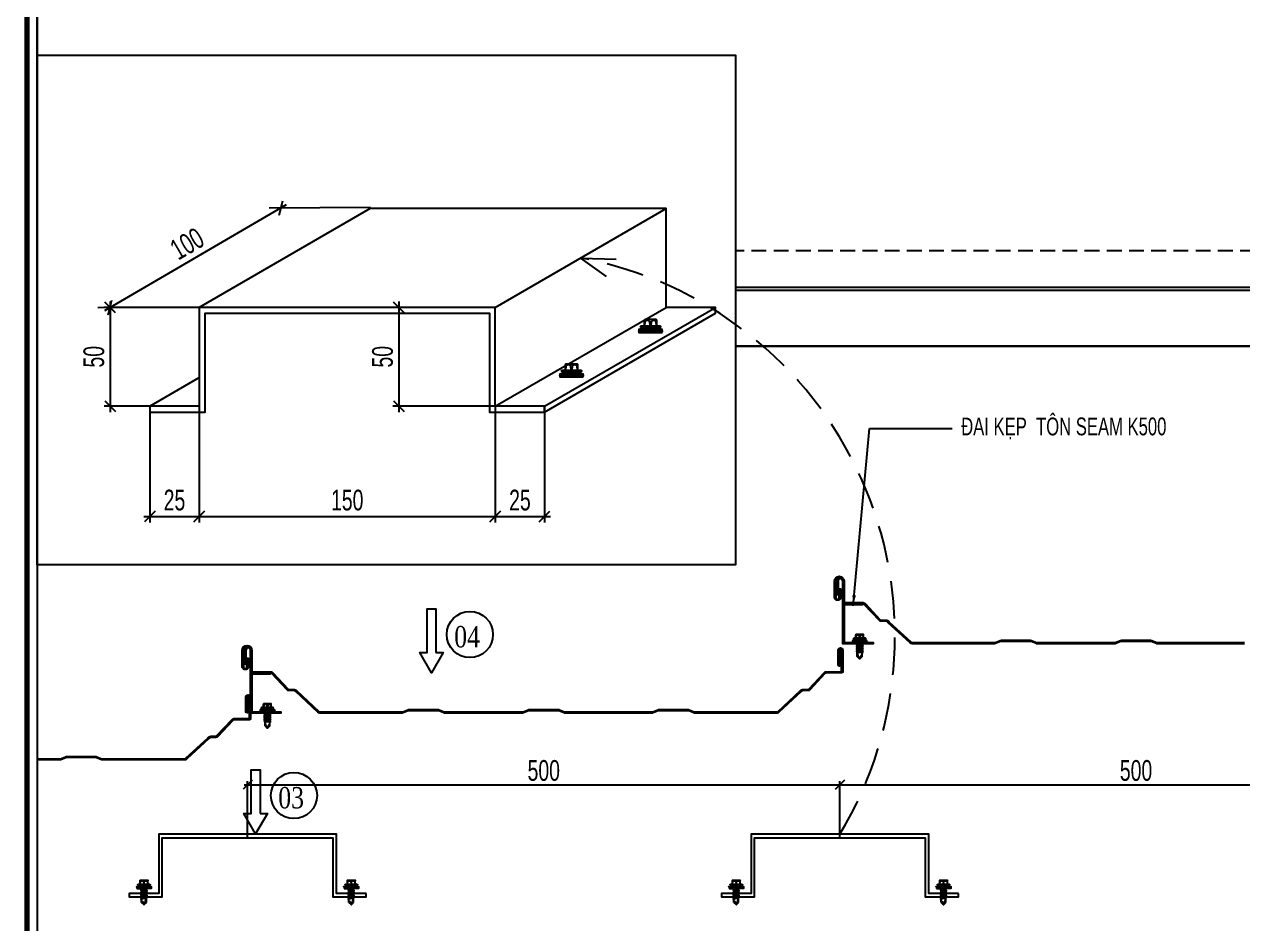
# Model space of a CAD drawing. Header units: inches. Extents: x 315041 to 662841, y -45540 to -35018.
# Drawn here: x 329619.6 to 329825.3, y -35896.7 to -35744.9 of the extents above; entities that cross this region are included whole.
import ezdxf

# ---------------------------------------------------------------- set-up
doc = ezdxf.new("R2010")
doc.units = ezdxf.units.IN
doc.header["$MEASUREMENT"] = 0
doc.linetypes.add('DASHED2', pattern=[9.525, 6.35, -3.175])
doc.linetypes.add('HIDDEN', pattern=[0.375, 0.25, -0.125])
for name, color, linetype in [('3', 3, 'Continuous'), ('7', 7, 'Continuous'), ('BAO KHUNG', 31, 'Continuous'), ('CAUTAO', 7, 'Continuous'), ('FLAT BAR', 1, 'Continuous'), ('STRUCTURE', 1, 'Continuous')]:
    doc.layers.add(name, color=color, linetype=linetype)
doc.styles.add('ST1H', font='vnshxh.shx', dxfattribs={"width": 0.7})
doc.styles.add('vntimeh.shx', font='vntimeh.shx', dxfattribs={"width": 0.8, "bigfont": 'bigfont.shx'})
doc.dimstyles.new('3', dxfattribs={"dimtxt": 3.5, "dimasz": 1.8, "dimexe": 1, "dimexo": 0, "dimgap": 1, "dimtad": 1, "dimdec": 0, "dimlfac": 3, "dimzin": 0, "dimdsep": 46, "dimtxsty": 'ST1H', "dimblk": 'OBLIQUE', "dimcen": 1, "dimdle": 1, "dimclrd": 8, "dimclre": 8, "dimclrt": 3, "dimadec": 0, "dimazin": 0, "dimtfac": 1, "dimtdec": 0, "dimtix": 1, "dimtofl": 0, "dimtmove": 1, "dimatfit": 3, "dimfxl": 0.18, "dimtolj": 1, "dimtzin": 0, "dimlwd": -1, "dimlwe": -1, "dimarcsym": 1})
doc.dimstyles.new('5', dxfattribs={"dimtxt": 3.5, "dimasz": 1.5, "dimexe": 0.6, "dimexo": 0, "dimtad": 1, "dimdec": 0, "dimlfac": 5, "dimzin": 0, "dimdsep": 46, "dimtxsty": 'ST1H', "dimblk": 'OBLIQUE', "dimcen": 1, "dimdle": 0.6, "dimclrd": 8, "dimclre": 8, "dimclrt": 3, "dimadec": 0, "dimazin": 0, "dimtfac": 1, "dimtdec": 0, "dimtix": 1, "dimtofl": 0, "dimtmove": 0, "dimatfit": 3, "dimfxl": 1, "dimtolj": 1, "dimtzin": 0, "dimlwd": -1, "dimlwe": -1, "dimarcsym": 1})

# ---------------------------------------------------------------- blocks, each defined once
blk = doc.blocks.new('Short_Self_drilling')
at = {"layer": 'STRUCTURE', "color": 1, "linetype": 'Continuous'}
for p, q in [((6.4, 1.7), (-6.4, 1.7)), ((5.1, 3.8), (-5.1, 3.8)), ((-2.6, 2.9), (-5.1, 2.9)), ((-3.4, 3.8), (-3.4, 6.8)), ((3, 7.2), (-3, 7.2)), ((2.6, 2.9), (-2.6, 2.9)), ((-2.1, 2.8), (-2.1, 2.9)), ((6.3, 0), (0, 0)), ((2.2, 2.8), (2.2, 2.9)), ((2.2, -0.5), (2.2, 0)), ((5.1, 2.9), (2.6, 2.9)), ((3.4, 3.8), (3.4, 6.8)), ((3, -1.2), (-2.7, -0.2)), ((3, -2.7), (-2.7, -1.8)), ((3, -4.2), (-2.7, -3.3)), ((3, -5.8), (-2.7, -4.8)), ((3, -7.3), (-2.7, -6.3)), ((-1.9, -8), (-2.7, -7.9)), ((-2.1, -1.4), (-2.1, -0.9)), ((-2.1, -2.9), (-2.1, -2.4)), ((-2.1, -4.4), (-2.1, -3.9)), ((-2.1, -6), (-2.1, -5.4)), ((-2.1, -7.5), (-2.1, -7)), ((-2.1, -12.3), (-2.1, -8.5)), ((3, -8.8), (-1.1, -8.1)), ((2.1, -12.3), (2.1, -9.1)), ((2.2, -2), (2.2, -1.5)), ((2.2, -3.6), (2.2, -3)), ((2.2, -5.1), (2.2, -4.6)), ((2.2, -6.6), (2.2, -6.1)), ((2.2, -8.1), (2.2, -7.6))]:
    blk.add_line(p, q, dxfattribs=at)
blk.add_lwpolyline([(6.4, 1.3), (6.4, 1.7), (2.1, 2.8), (-2.1, 2.8), (-6.4, 1.7), (-6.4, 1.3)], close=True, dxfattribs=at)
for points in [[(-6.4, 1.3, -0.088869), (-6.3, 0), (0, 0)], [(-0.1, 3.8), (-0.3, 6.2, 0.338878), (-3.1, 6.2), (-3.3, 3.8)], [(3.3, 3.8), (3.1, 6.2, 0.338878), (0.3, 6.2), (0.1, 3.8)], [(-0.1, -14), (-1, -12.2, -0.148657), (-1.4, -11.2), (-2, -7.7, -0.815006), (-1.2, -7.8, 0.150833), (-0.8, -8.7)], [(2.1, -12.3), (0.2, -14.2, -0.333596), (-0.2, -14.2), (-2.1, -12.3)], [(2.1, -12.3), (1.7, -11.7, 0.52242), (0.9, -11.7), (-0.2, -14.2)]]:
    blk.add_lwpolyline(points, format="xyb", dxfattribs=at)
for points in [[(3, -1.2), (2.2, -1.5), (-2.1, -0.8), (-2.7, -0.2), (-2.4, 0)], [(3, -2.7), (2.2, -3), (-2.1, -2.4), (-2.7, -1.8), (-2.1, -1.4), (2.2, -2), (3, -2.7)], [(3, -4.2), (2.2, -4.6), (-2.1, -3.9), (-2.7, -3.3), (-2.1, -2.9), (2.2, -3.6), (3, -4.2)], [(3, -5.8), (2.2, -6.1), (-2.1, -5.4), (-2.7, -4.8), (-2.1, -4.4), (2.2, -5.1), (3, -5.8)], [(3, -7.3), (2.2, -7.6), (-2.1, -7), (-2.7, -6.3), (-2.1, -6), (2.2, -6.6), (3, -7.3)], [(-1.8, -8.5), (-2.1, -8.5), (-2.7, -7.9), (-2.1, -7.5), (-1.8, -7.5)], [(-1.3, -7.6), (2.2, -8.1), (3, -8.8)], [(-1.2, 0), (2.2, -0.5), (3, -1.2)], [(3, -8.8), (2.2, -9.1), (-0.8, -8.7)]]:
    blk.add_lwpolyline(points, dxfattribs=at)
for centre, radius, start, end in [((-5, 3.3), 0.455, 109.7949, 250.2674), ((-3, 6.8), 0.429, 90.0311, 180.0311), ((3, 6.8), 0.429, 0.0311, 90.0311), ((5.1, 3.3), 0.435, 279.7276, 80.3347), ((10, 0.2), 3.74, 162.2963, 182.6103)]:
    blk.add_arc(centre, radius, start, end, dxfattribs=at)
blk = doc.blocks.new('_Oblique')
at = {"color": 0, "linetype": 'ByBlock', "lineweight": -2}
blk.add_line((-0.5, -0.5), (0.5, 0.5), dxfattribs=at)
blk = doc.blocks.new('A$C75D82031')
at = {"layer": '7', "color": 147, "linetype": 'Continuous'}
blk.add_lwpolyline([(12.33, 57.61), (581.67, 57.61), (581.67, 409.19), (12.33, 409.19)], close=True, dxfattribs=at)
at = {"layer": 'BAO KHUNG', "color": 167, "linetype": 'Continuous', "const_width": 0.871}
blk.add_lwpolyline([(10.59, 9.07), (583.41, 9.07), (583.41, 410.93), (10.59, 410.93)], close=True, dxfattribs=at)
blk = doc.blocks.new('*D378')
at = {"color": 8, "transparency": 16777216}
for p, q in [((329656.69, -35873.29), (329757.89, -35873.29)), ((329657.29, -35882.24), (329657.29, -35872.69)), ((329757.29, -35882.24), (329757.29, -35872.69))]:
    blk.add_line(p, q, dxfattribs=at)
at = {"layer": 'Defpoints', "color": 0, "transparency": 16777216}
for p in [(329757.29, -35873.29), (329657.29, -35882.24), (329757.29, -35882.24)]:
    blk.add_point(p, dxfattribs=at)
at = {"color": 8, "transparency": 16777216, "xscale": 1.5, "yscale": 1.5, "zscale": 1.5, "rotation": 180}
blk.add_blockref('_Oblique', (329657.29, -35873.29), dxfattribs=at)
at = {"color": 8, "transparency": 16777216, "xscale": 1.5, "yscale": 1.5, "zscale": 1.5}
blk.add_blockref('_Oblique', (329757.29, -35873.29), dxfattribs=at)
at = {"color": 3, "transparency": 16777216, "insert": (329707.29, -35870.91), "char_height": 3.5, "attachment_point": 5, "style": 'ST1H'}
blk.add_mtext('\\A1;500', dxfattribs=at)
blk = doc.blocks.new('*D379')
at = {"color": 8, "transparency": 16777216}
for p, q in [((329756.69, -35873.29), (329857.89, -35873.29)), ((329757.29, -35882.24), (329757.29, -35872.69)), ((329857.29, -35882.24), (329857.29, -35872.69))]:
    blk.add_line(p, q, dxfattribs=at)
at = {"layer": 'Defpoints', "color": 0, "transparency": 16777216}
for p in [(329857.29, -35873.29), (329757.29, -35882.24), (329857.29, -35882.24)]:
    blk.add_point(p, dxfattribs=at)
at = {"color": 8, "transparency": 16777216, "xscale": 1.5, "yscale": 1.5, "zscale": 1.5, "rotation": 180}
blk.add_blockref('_Oblique', (329757.29, -35873.29), dxfattribs=at)
at = {"color": 8, "transparency": 16777216, "xscale": 1.5, "yscale": 1.5, "zscale": 1.5}
blk.add_blockref('_Oblique', (329857.29, -35873.29), dxfattribs=at)
at = {"color": 3, "transparency": 16777216, "insert": (329807.29, -35870.91), "char_height": 3.5, "attachment_point": 5, "style": 'ST1H'}
blk.add_mtext('\\A1;500', dxfattribs=at)
blk = doc.blocks.new('*D386')
at = {"color": 8, "linetype": 'Continuous', "transparency": 16777216}
for p, q in [((324403.08, -36137.94), (324403.08, -36157.57)), ((324411.42, -36137.94), (324411.42, -36157.57)), ((324402.08, -36156.57), (324412.42, -36156.57))]:
    blk.add_line(p, q, dxfattribs=at)
at = {"layer": 'Defpoints', "color": 0, "transparency": 16777216}
for p in [(324403.08, -36137.94), (324411.42, -36137.94), (324411.42, -36156.57)]:
    blk.add_point(p, dxfattribs=at)
at = {"color": 8, "transparency": 16777216, "xscale": 1.8, "yscale": 1.8, "zscale": 1.8, "rotation": 180}
blk.add_blockref('_Oblique', (324403.08, -36156.57), dxfattribs=at)
at = {"color": 8, "transparency": 16777216, "xscale": 1.8, "yscale": 1.8, "zscale": 1.8}
blk.add_blockref('_Oblique', (324411.42, -36156.57), dxfattribs=at)
at = {"color": 3, "transparency": 16777216, "insert": (324407.25, -36153.82), "char_height": 3.5, "attachment_point": 5, "style": 'ST1H'}
blk.add_mtext('\\A1;25', dxfattribs=at)
blk = doc.blocks.new('*D387')
at = {"color": 8, "linetype": 'Continuous', "transparency": 16777216}
for p, q in [((324411.42, -36137.94), (324411.42, -36157.57)), ((324461.42, -36137.94), (324461.42, -36157.57)), ((324410.42, -36156.57), (324462.42, -36156.57))]:
    blk.add_line(p, q, dxfattribs=at)
at = {"layer": 'Defpoints', "color": 0, "transparency": 16777216}
for p in [(324411.42, -36137.94), (324461.42, -36137.94), (324461.42, -36156.57)]:
    blk.add_point(p, dxfattribs=at)
at = {"color": 8, "transparency": 16777216, "xscale": 1.8, "yscale": 1.8, "zscale": 1.8, "rotation": 180}
blk.add_blockref('_Oblique', (324411.42, -36156.57), dxfattribs=at)
at = {"color": 8, "transparency": 16777216, "xscale": 1.8, "yscale": 1.8, "zscale": 1.8}
blk.add_blockref('_Oblique', (324461.42, -36156.57), dxfattribs=at)
at = {"color": 3, "transparency": 16777216, "insert": (324436.42, -36153.82), "char_height": 3.5, "attachment_point": 5, "style": 'ST1H'}
blk.add_mtext('\\A1;150', dxfattribs=at)
blk = doc.blocks.new('*D388')
at = {"color": 8, "linetype": 'Continuous', "transparency": 16777216}
for p, q in [((324461.42, -36137.94), (324461.42, -36157.57)), ((324469.75, -36137.94), (324469.75, -36157.57)), ((324460.42, -36156.57), (324470.75, -36156.57))]:
    blk.add_line(p, q, dxfattribs=at)
at = {"layer": 'Defpoints', "color": 0, "transparency": 16777216}
for p in [(324461.42, -36137.94), (324469.75, -36137.94), (324469.75, -36156.57)]:
    blk.add_point(p, dxfattribs=at)
at = {"color": 8, "transparency": 16777216, "xscale": 1.8, "yscale": 1.8, "zscale": 1.8, "rotation": 180}
blk.add_blockref('_Oblique', (324461.42, -36156.57), dxfattribs=at)
at = {"color": 8, "transparency": 16777216, "xscale": 1.8, "yscale": 1.8, "zscale": 1.8}
blk.add_blockref('_Oblique', (324469.75, -36156.57), dxfattribs=at)
at = {"color": 3, "transparency": 16777216, "insert": (324465.58, -36153.82), "char_height": 3.5, "attachment_point": 5, "style": 'ST1H'}
blk.add_mtext('\\A1;25', dxfattribs=at)
blk = doc.blocks.new('*D389')
at = {"color": 8, "linetype": 'Continuous', "transparency": 16777216}
for p, q in [((324426.09, -36103.98), (324395.44, -36121.83)), ((324440.34, -36104.43), (324423.23, -36104.5)), ((324411.42, -36121.27), (324394.31, -36121.33))]:
    blk.add_line(p, q, dxfattribs=at)
at = {"layer": 'Defpoints', "color": 0, "transparency": 16777216}
for p in [(324440.34, -36104.43), (324411.42, -36121.27), (324396.31, -36121.33)]:
    blk.add_point(p, dxfattribs=at)
at = {"color": 8, "transparency": 16777216, "xscale": 1.8, "yscale": 1.8, "zscale": 1.8}
for p, rotation in [((324425.23, -36104.49), 30.20851269239995), ((324396.31, -36121.33), 210.2085126923999)]:
    blk.add_blockref('_Oblique', p, dxfattribs=dict(at, rotation=rotation))
at = {"color": 3, "transparency": 16777216, "insert": (324409.38, -36110.53), "char_height": 3.5, "attachment_point": 5, "rotation": 30.2085, "style": 'ST1H'}
blk.add_mtext('\\A1;100', dxfattribs=at)
blk = doc.blocks.new('Self head')
at = {"linetype": 'Continuous'}
for p, q in [((7.5, 2.03), (-7.5, 2.02)), ((-2.5, 3.27), (-2.5, 3.38)), ((2.51, 3.27), (2.51, 3.38))]:
    blk.add_line(p, q, dxfattribs=at)
for points in [[(4, 4.38), (4, 7.88, 0.414214), (3.5, 8.38), (-3.5, 8.38, 0.414214), (-4, 7.88), (-4, 4.38)], [(-0.16, 4.38), (-0.39, 7.27, 0.338878), (-3.66, 7.27), (-3.88, 4.38)], [(3.84, 4.38), (3.62, 7.27, 0.338878), (0.34, 7.27), (0.12, 4.38)], [(7.5, 1.53, 0.088869), (7.3, 0), (0, 0), (-7.3, 0, 0.088869), (-7.5, 1.52)]]:
    blk.add_lwpolyline(points, format="xyb", dxfattribs=at)
blk.add_lwpolyline([(7.5, 1.53), (7.5, 2.03), (2.5, 3.27), (-2.5, 3.27), (-7.5, 2.02), (-7.5, 1.52)], close=True, dxfattribs=at)
blk.add_lwpolyline([(3, 3.38), (-3, 3.38), (-6, 3.38, -0.703285), (-6, 4.38), (6, 4.39, -0.843624), (6, 3.39)], format="xyb", close=True, dxfattribs=at)
blk = doc.blocks.new('*D390')
at = {"color": 8, "linetype": 'Continuous', "transparency": 16777216}
for p, q in [((324411.42, -36121.27), (324395.4, -36121.27)), ((324396.4, -36120.27), (324396.4, -36138.94)), ((324411.42, -36137.94), (324395.4, -36137.94))]:
    blk.add_line(p, q, dxfattribs=at)
at = {"layer": 'Defpoints', "color": 0, "transparency": 16777216}
for p in [(324411.42, -36121.27), (324396.4, -36137.94), (324411.42, -36137.94)]:
    blk.add_point(p, dxfattribs=at)
at = {"color": 8, "transparency": 16777216, "xscale": 1.8, "yscale": 1.8, "zscale": 1.8}
for p, rotation in [((324396.4, -36121.27), 90), ((324396.4, -36137.94), 270)]:
    blk.add_blockref('_Oblique', p, dxfattribs=dict(at, rotation=rotation))
at = {"color": 3, "transparency": 16777216, "insert": (324393.65, -36129.6), "char_height": 3.5, "attachment_point": 5, "rotation": 90, "style": 'ST1H'}
blk.add_mtext('\\A1;50', dxfattribs=at)
blk = doc.blocks.new('*D391')
at = {"color": 8, "linetype": 'Continuous', "transparency": 16777216}
for p, q in [((324461.42, -36121.27), (324444.14, -36121.27)), ((324445.14, -36120.27), (324445.14, -36138.94)), ((324461.42, -36137.94), (324444.14, -36137.94))]:
    blk.add_line(p, q, dxfattribs=at)
at = {"layer": 'Defpoints', "color": 0, "transparency": 16777216}
for p in [(324461.42, -36121.27), (324445.14, -36137.94), (324461.42, -36137.94)]:
    blk.add_point(p, dxfattribs=at)
at = {"color": 8, "transparency": 16777216, "xscale": 1.8, "yscale": 1.8, "zscale": 1.8}
for p, rotation in [((324445.14, -36121.27), 90), ((324445.14, -36137.94), 270)]:
    blk.add_blockref('_Oblique', p, dxfattribs=dict(at, rotation=rotation))
at = {"color": 3, "transparency": 16777216, "insert": (324442.39, -36129.6), "char_height": 3.5, "attachment_point": 5, "rotation": 90, "style": 'ST1H'}
blk.add_mtext('\\A1;50', dxfattribs=at)
blk = doc.blocks.new('GỐI ĐỠ TÔN')
at = {"layer": 'FLAT BAR', "color": 1, "linetype": 'Continuous', "true_color": 0xfa051e}
for p, q in [((324461.42, -36121.27), (324490.28, -36104.6)), ((324461.42, -36137.94), (324490.28, -36121.27)), ((324469.75, -36137.94), (324498.62, -36121.27))]:
    blk.add_line(p, q, dxfattribs=at)
at = {"layer": 'FLAT BAR', "linetype": 'Continuous'}
blk.add_line((324403.08, -36137.94), (324411.42, -36133.13), dxfattribs=at)
at = {"layer": 'FLAT BAR', "color": 1, "linetype": 'Continuous', "true_color": 0xfa051e}
blk.add_lwpolyline([(324469.75, -36138.94), (324498.62, -36122.27), (324498.62, -36121.27), (324490.28, -36121.27), (324490.28, -36104.6), (324440.28, -36104.6), (324411.42, -36121.27)], dxfattribs=at)
blk.add_lwpolyline([(324469.75, -36137.94), (324461.42, -36137.94), (324461.42, -36121.27), (324411.42, -36121.27), (324411.42, -36137.94), (324403.08, -36137.94), (324403.08, -36138.94), (324412.42, -36138.94), (324412.42, -36122.27), (324460.42, -36122.27), (324460.42, -36138.94), (324469.75, -36138.94)], close=True, dxfattribs=at)
at = {"xscale": 0.2645787421589169, "yscale": 0.2645787421697605, "zscale": 0.2645787421681324, "rotation": 359.9688727263476}
for p in [(324487.63, -36125.55), (324474.29, -36133.05)]:
    blk.add_blockref('Self head', p, dxfattribs=at)
at = {"color": 8}
dim = blk.add_aligned_dim(p1=(324440.34, -36104.43), p2=(324411.42, -36121.27), distance=-7.55, dimstyle='3', dxfattribs=at)
dim.commit()
dim.dimension.update_dxf_attribs({"geometry": '*D389', "text_midpoint": (324409.38, -36110.53)})
for base, p1, p2, picture, middle in [((324396.4, -36137.94), (324411.42, -36121.27), (324411.42, -36137.94), '*D390', (324393.65, -36129.6)), ((324445.14, -36137.94), (324461.42, -36121.27), (324461.42, -36137.94), '*D391', (324442.39, -36129.6))]:
    dim = blk.add_linear_dim(base=base, p1=p1, p2=p2, angle=90, dimstyle='3', dxfattribs=at)
    dim.commit()
    dim.dimension.update_dxf_attribs({"geometry": picture, "text_midpoint": middle})
for base, p1, p2, picture, middle in [((324411.42, -36156.57), (324403.08, -36137.94), (324411.42, -36137.94), '*D386', (324407.25, -36153.82)), ((324461.42, -36156.57), (324411.42, -36137.94), (324461.42, -36137.94), '*D387', (324436.42, -36153.82)), ((324469.75, -36156.57), (324461.42, -36137.94), (324469.75, -36137.94), '*D388', (324465.58, -36153.82))]:
    dim = blk.add_linear_dim(base=base, p1=p1, p2=p2, dimstyle='3', dxfattribs=at)
    dim.commit()
    dim.dimension.update_dxf_attribs({"geometry": picture, "text_midpoint": middle})

msp = doc.modelspace()

# ---------------------------------------------------------------- linework, layer by layer
at = {"color": 8}
msp.add_lwpolyline([(329739.6362, -35799.2442), (330191.1113, -35799.2442), (330191.1113, -35643.0427), (329621.7734, -35643.0427), (329621.7734, -35799.2442)], dxfattribs=at)
at = {"color": 94}
for points in [[(329621.7734, -35789.8534), (329621.7734, -35729.8534), (330191.1113, -35729.8534), (330191.1113, -35789.8534), (329739.6362, -35789.8534)], [(330191.1113, -35789.3534), (329739.6362, -35789.3534)]]:
    msp.add_lwpolyline(points, dxfattribs=at)
at = {"color": 8}
msp.add_lwpolyline([(329621.7734, -35750.1035), (329739.6362, -35750.1035), (329739.6362, -35836.1686), (329621.7734, -35836.1686)], close=True, dxfattribs=at)
at = {"color": 94, "linetype": 'HIDDEN', "ltscale": 10}
msp.add_lwpolyline([(330191.1113, -35783.1867), (329739.6362, -35783.1867)], dxfattribs=at)
at = {"color": 8, "linetype": 'DASHED2'}
msp.add_lwpolyline([(329717.8819, -35787.5047), (329713.5381, -35784.3806), (329719.5151, -35784.5683)], dxfattribs=at)
at = {"color": 3, "ltscale": 15}
for points in [[(329825.6094, -35849.5084), (329810.8634, -35849.5084, -0.09541457), (329810.7149, -35849.4798), (329809.8579, -35849.137, 0.09541457), (329809.7094, -35849.1084), (329804.8634, -35849.1084, 0.09541457), (329804.7149, -35849.137), (329803.8579, -35849.4798, -0.09541457), (329803.7094, -35849.5084), (329790.5634, -35849.5084, -0.09541457), (329790.4149, -35849.4798), (329789.5579, -35849.137, 0.09541457), (329789.4094, -35849.1084), (329784.5634, -35849.1084, 0.09541457), (329784.4149, -35849.137), (329783.5579, -35849.4798, -0.09541457), (329783.4094, -35849.5084), (329769.4964, -35849.5084, -0.24658476), (329769.1671, -35849.3355), (329765.4056, -35845.8813, 0.24658476), (329765.0763, -35845.7084), (329764.2599, -35845.7084, -0.20759646), (329763.9678, -35845.5817), (329761.405, -35842.8418, 0.20759646), (329761.1128, -35842.7151), (329757.9864, -35842.7151, -0.41421356), (329757.7864, -35842.5151), (329757.7864, -35838.9109, 1), (329756.5864, -35838.9109), (329756.5864, -35841.7956, 0.564916), (329757.1812, -35841.7956), (329757.1812, -35840.2033), (329757.3851, -35840.2033), (329757.3851, -35841.7956, -0.73793199), (329756.3877, -35841.7956), (329756.3864, -35838.9109, -1), (329757.9864, -35838.9109), (329757.9864, -35842.5151), (329761.1128, -35842.5151, -0.20759646), (329761.551, -35842.7052), (329764.1139, -35845.445, 0.20759646), (329764.2599, -35845.5084), (329765.0763, -35845.5084, -0.24658476), (329765.5703, -35845.7678), (329769.3318, -35849.222, 0.24658476), (329769.4964, -35849.3084), (329783.4094, -35849.3084, 0.09541457), (329783.4836, -35849.2941), (329784.3406, -35848.9513, -0.09541457), (329784.5634, -35848.9084), (329789.4094, -35848.9084, -0.09541457), (329789.6322, -35848.9513), (329790.4891, -35849.2941, 0.09541457), (329790.5634, -35849.3084), (329803.7094, -35849.3084, 0.09541457), (329803.7836, -35849.2941), (329804.6406, -35848.9513, -0.09541457), (329804.8634, -35848.9084), (329809.7094, -35848.9084, -0.09541457), (329809.9322, -35848.9513), (329810.7891, -35849.2941, 0.09541457), (329810.8634, -35849.3084), (329825.6094, -35849.3084, 0.09541457)], [(329621.7734, -35868.9195), (329625.6094, -35868.9195, 0.09541457), (329625.6836, -35868.9052), (329626.5406, -35868.5624, -0.09541457), (329626.7634, -35868.5195), (329631.6094, -35868.5195, -0.09541457), (329631.8322, -35868.5624), (329632.6891, -35868.9052, 0.09541457), (329632.7634, -35868.9195), (329646.6763, -35868.9195, 0.24658476), (329646.841, -35868.8331), (329650.6025, -35865.3789, -0.24658476), (329651.0964, -35865.1195), (329651.9128, -35865.1195, 0.20759646), (329652.0589, -35865.0561), (329654.6218, -35862.3163, -0.20759646), (329655.0599, -35862.1262), (329657.5864, -35862.1262), (329657.5864, -35858.5195, 1), (329657.1864, -35858.5195), (329657.1864, -35860.9187, 1), (329657.2999, -35860.9187, -0.06733073), (329657.1992, -35860.2989), (329657.1992, -35859.4751), (329657.3864, -35859.4751), (329657.3864, -35860.2901, 0.03910332), (329657.4999, -35860.9187, -1), (329656.9864, -35860.9187), (329656.9864, -35858.5195, -1), (329657.7864, -35858.5195), (329657.7864, -35862.1262, -0.41421356), (329657.5864, -35862.3262), (329655.0599, -35862.3262, 0.20759646), (329654.7678, -35862.4529), (329652.205, -35865.1928, -0.20759646), (329651.9128, -35865.3195), (329651.0964, -35865.3195, 0.24658476), (329650.7671, -35865.4924), (329647.0056, -35868.9466, -0.24658476), (329646.6763, -35869.1195), (329632.7634, -35869.1195, -0.09541457), (329632.6149, -35869.0909), (329631.7579, -35868.7481, 0.09541457), (329631.6094, -35868.7195), (329626.7634, -35868.7195, 0.09541457), (329626.6149, -35868.7481), (329625.7579, -35869.0909, -0.09541457), (329625.6094, -35869.1195), (329621.7734, -35869.1195)]]:
    msp.add_lwpolyline(points, format="xyb", dxfattribs=at)
msp.add_lwpolyline([(329661.1128, -35854.4136), (329657.9864, -35854.4136, -0.41421356), (329657.7864, -35854.2136), (329657.7864, -35850.6094, 1), (329656.5864, -35850.6094), (329656.5864, -35853.4941, 0.564916), (329657.1812, -35853.4941), (329657.1812, -35851.9019), (329657.3851, -35851.9019), (329657.3851, -35853.4941, -0.73793199), (329656.3877, -35853.4941), (329656.3864, -35850.6094, -1), (329657.9864, -35850.6094), (329657.9864, -35854.2136), (329661.1128, -35854.2136, -0.20759646), (329661.551, -35854.4037), (329664.1139, -35857.1436, 0.20759646), (329664.2599, -35857.2069), (329665.0763, -35857.2069, -0.24658476), (329665.5703, -35857.4663), (329669.3318, -35860.9205, 0.24658476), (329669.4964, -35861.0069), (329683.4094, -35861.0069, 0.09541457), (329683.4836, -35860.9926), (329684.3406, -35860.6498, -0.09541457), (329684.5634, -35860.6069), (329689.4094, -35860.6069, -0.09541457), (329689.6322, -35860.6498), (329690.4891, -35860.9926, 0.09541457), (329690.5634, -35861.0069), (329703.7094, -35861.0069, 0.09541457), (329703.7836, -35860.9926), (329704.6406, -35860.6498, -0.09541457), (329704.8634, -35860.6069), (329709.7094, -35860.6069, -0.09541457), (329709.9322, -35860.6498), (329710.7891, -35860.9926, 0.09541457), (329710.8634, -35861.0069), (329725.6094, -35861.0069, 0.09541457), (329725.6836, -35860.9926), (329726.5406, -35860.6498, -0.09541457), (329726.7634, -35860.6069), (329731.6094, -35860.6069, -0.09541457), (329731.8322, -35860.6498), (329732.6891, -35860.9926, 0.09541457), (329732.7634, -35861.0069), (329746.6763, -35861.0069, 0.24658476), (329746.841, -35860.9205), (329750.6025, -35857.4663, -0.24658476), (329751.0964, -35857.2069), (329751.9128, -35857.2069, 0.20759646), (329752.0589, -35857.1436), (329754.6218, -35854.4037, -0.20759646), (329755.0599, -35854.2136), (329757.5864, -35854.2136), (329757.5864, -35850.6069, 1), (329757.1864, -35850.6069), (329757.1864, -35853.0061, 1), (329757.2999, -35853.0061, -0.06733073), (329757.1992, -35852.3864), (329757.1992, -35851.5625), (329757.3864, -35851.5625), (329757.3864, -35852.3775, 0.03910332), (329757.4999, -35853.0061, -1), (329756.9864, -35853.0061), (329756.9864, -35850.6069, -1), (329757.7864, -35850.6069), (329757.7864, -35854.2136, -0.41421356), (329757.5864, -35854.4136), (329755.0599, -35854.4136, 0.20759646), (329754.7678, -35854.5404), (329752.205, -35857.2802, -0.20759646), (329751.9128, -35857.4069), (329751.0964, -35857.4069, 0.24658476), (329750.7671, -35857.5798), (329747.0056, -35861.034, -0.24658476), (329746.6763, -35861.2069), (329732.7634, -35861.2069, -0.09541457), (329732.6149, -35861.1783), (329731.7579, -35860.8355, 0.09541457), (329731.6094, -35860.8069), (329726.7634, -35860.8069, 0.09541457), (329726.6149, -35860.8355), (329725.7579, -35861.1783, -0.09541457), (329725.6094, -35861.2069), (329710.8634, -35861.2069, -0.09541457), (329710.7149, -35861.1783), (329709.8579, -35860.8355, 0.09541457), (329709.7094, -35860.8069), (329704.8634, -35860.8069, 0.09541457), (329704.7149, -35860.8355), (329703.8579, -35861.1783, -0.09541457), (329703.7094, -35861.2069), (329690.5634, -35861.2069, -0.09541457), (329690.4149, -35861.1783), (329689.5579, -35860.8355, 0.09541457), (329689.4094, -35860.8069), (329684.5634, -35860.8069, 0.09541457), (329684.4149, -35860.8355), (329683.5579, -35861.1783, -0.09541457), (329683.4094, -35861.2069), (329669.4964, -35861.2069, -0.24658476), (329669.1671, -35861.034), (329665.4056, -35857.5798, 0.24658476), (329665.0763, -35857.4069), (329664.2599, -35857.4069, -0.20759646), (329663.9678, -35857.2802), (329661.405, -35854.5404, 0.20759646)], format="xyb", close=True, dxfattribs=at)
at = {"color": 8, "linetype": 'DASHED2'}
msp.add_arc((329701.728, -35848.1618), 64.8654, 328.9278, 79.509657, dxfattribs=at)
at = {"layer": 'CAUTAO', "color": 3}
for points in [[(329689.0855, -35850.9544), (329690.3244, -35850.9544), (329688.3487, -35854.4129), (329688.3487, -35854.4129), (329686.3729, -35850.9544), (329687.6119, -35850.9544), (329687.6119, -35843.5903), (329689.0855, -35843.5903)], [(329659.3792, -35878.136), (329660.6181, -35878.136), (329658.6424, -35881.5945), (329658.6424, -35881.5945), (329656.6667, -35878.136), (329657.9056, -35878.136), (329657.9056, -35870.7719), (329659.3792, -35870.7719)]]:
    msp.add_lwpolyline(points, close=True, dxfattribs=at)
for centre in [(329694.8203, -35847.945), (329665.1141, -35875.1266)]:
    msp.add_circle(centre, 3.8951, dxfattribs=at)
at = {"layer": 'FLAT BAR'}
for points in [[(329757.7864, -35838.911, 1), (329756.9864, -35838.911), (329756.9864, -35841.2404), (329756.7864, -35841.2404), (329756.7864, -35838.911, -1), (329757.9864, -35838.911), (329757.9864, -35842.7152), (329761.094, -35842.7152), (329761.094, -35842.9152), (329757.9864, -35842.9152), (329757.9864, -35849.3086), (329762.8808, -35849.3086), (329762.8808, -35849.5086), (329757.7864, -35849.5086)], [(329657.7864, -35850.6095, 1), (329656.9864, -35850.6095), (329656.9864, -35852.9389), (329656.7864, -35852.9389), (329656.7864, -35850.6095, -1), (329657.9864, -35850.6095), (329657.9864, -35854.4138), (329661.094, -35854.4138), (329661.094, -35854.6138), (329657.9864, -35854.6138), (329657.9864, -35861.0071), (329662.8808, -35861.0071), (329662.8808, -35861.2071), (329657.7864, -35861.2071)]]:
    msp.add_lwpolyline(points, format="xyb", close=True, dxfattribs=at)
at = {"layer": 'FLAT BAR', "linetype": 'Continuous'}
for points in [[(329677.2864, -35891.64), (329672.2864, -35891.64), (329672.2864, -35881.64), (329642.2864, -35881.64), (329642.2864, -35891.64), (329637.2864, -35891.64), (329637.2864, -35892.24), (329642.8864, -35892.24), (329642.8864, -35882.24), (329671.6864, -35882.24), (329671.6864, -35892.24), (329677.2864, -35892.24)], [(329777.2864, -35891.64), (329772.2864, -35891.64), (329772.2864, -35881.64), (329742.2864, -35881.64), (329742.2864, -35891.64), (329737.2864, -35891.64), (329737.2864, -35892.24), (329742.8864, -35892.24), (329742.8864, -35882.24), (329771.6864, -35882.24), (329771.6864, -35892.24), (329777.2864, -35892.24)]]:
    msp.add_lwpolyline(points, close=True, dxfattribs=at)

# ---------------------------------------------------------------- block references
at = {"color": 8}
msp.add_blockref('GỐI ĐỠ TÔN', (5237.6875, 328.5575), dxfattribs=at)
at = {"color": 1}
for p, xscale, yscale, zscale, rotation in [((329760.628, -35849.3086), 0.1919999994581524, 0.1920000000391155, 0.192000000153658, 359.968872903675), ((329660.628, -35861.0071), 0.1919999994581524, 0.1920000000391155, 0.192000000153658, 359.968872903675), ((329639.7864, -35890.7987), -0.1920000000262087, 0.1919999999008724, 0.192, 0.03112738826717809), ((329674.7864, -35890.7987), -0.1920000000262087, 0.1919999999008724, 0.192, 0.03112738826717809), ((329739.7864, -35890.7987), -0.1920000000262087, 0.1919999999008724, 0.192, 0.03112738826717809), ((329774.7864, -35890.7987), -0.1920000000262087, 0.1919999999008724, 0.192, 0.03112738826717809)]:
    msp.add_blockref('Short_Self_drilling', p, dxfattribs=dict(at, xscale=xscale, yscale=yscale, zscale=zscale, rotation=rotation))

# ---------------------------------------------------------------- texts
at = {"layer": 'CAUTAO', "color": 3, "char_height": 3.6, "attachment_point": 5, "style": 'vntimeh.shx'}
for s, insert in [('\\A1;04', (329694.3445, -35848.3326)), ('\\A1;03', (329664.6382, -35875.5143))]:
    msp.add_mtext(s, dxfattribs=dict(at, insert=insert))

# ---------------------------------------------------------------- dimensions: what is measured, and where the dimension line sits
at = {"color": 8}
dim = msp.add_linear_dim(base=(329757.2864, -35873.2866), p1=(329657.2864, -35882.24), p2=(329757.2864, -35882.24), dimstyle='5', dxfattribs=at)
dim.commit()
dim.dimension.update_dxf_attribs({"geometry": '*D378', "text_midpoint": (329707.2864, -35870.9116)})
dim = msp.add_linear_dim(base=(329857.2864, -35873.2866), p1=(329757.2864, -35882.24), p2=(329857.2864, -35882.24), dimstyle='5', override={"dimtmove": 1}, dxfattribs=at)
dim.commit()
dim.dimension.update_dxf_attribs({"geometry": '*D379', "text_midpoint": (329807.2864, -35870.9116)})

# ---------------------------------------------------------------- leaders
at = {"color": 9}
msp.add_leader([(329759.5218, -35843.1154), (329762.2809, -35813.1396), (329777.767, -35813.1396)], dimstyle='3', override={"dimgap": 1, "dimtad": 0}, dxfattribs=at)

# ---------------------------------------------------------------- next in the draw order: texts
at = {"layer": '3', "insert": (329777.767, -35813.1396), "char_height": 3, "attachment_point": 4, "style": 'ST1H', "bg_fill": 2}
msp.add_mtext('\\A1;®ai kÑp  t«n seam k500', dxfattribs=at)

# ---------------------------------------------------------------- next in the draw order: linework, layer by layer
at = {"color": 8}
msp.add_lwpolyline([(329621.7734, -35799.2442), (329621.7734, -35994.6225), (330191.1113, -35994.6225), (330191.1113, -35799.2442), (329739.6362, -35799.2442)], dxfattribs=at)

# ---------------------------------------------------------------- next in the draw order: block references
at = {"color": 1}
msp.add_blockref('A$C75D82031', (329609.4424, -36052.2326), dxfattribs=at)

doc.saveas('drawing.dxf')
